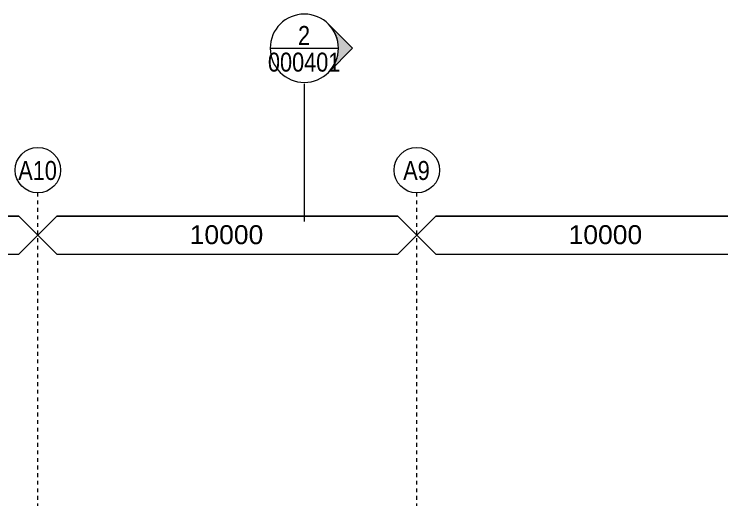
# Model space of a CAD drawing. Header units: metres. Extents: x 902 to 1205, y -4 to 36.
# Drawn here: x 932.62 to 951.3, y 18.04 to 30.86 of the extents above; entities that cross this region are included whole.
import ezdxf

# ---------------------------------------------------------------- set-up
doc = ezdxf.new("R2010")
doc.units = ezdxf.units.M
doc.linetypes.add('Grid Line', pattern=[0.021, 0.012, -0.003, 0.003, -0.003])
for name, color, linetype, lineweight in [('A-ANNO-NOTE', 131, 'Continuous', 5), ('A-DETL-GENF', 92, 'Continuous', 5), ('G-ANNO-SYMB', 111, 'Continuous', 5), ('S-GRID', 1, 'Continuous', 5), ('S-GRID-IDEN', 1, 'Continuous', 5)]:
    doc.layers.add(name, color=color, linetype=linetype, lineweight=lineweight)
doc.styles.add('Arial', font='arial.ttf', dxfattribs={"height": 0.5})
doc.styles.add('Arial Narrow', font='ARIALN.TTF', dxfattribs={"height": 0.5})

# ---------------------------------------------------------------- blocks, each defined once
blk = doc.blocks.new('Dimension - Grids _2D_ - 1-200-1063965-North - Grids A')
at = {"layer": 'A-DETL-GENF'}
for p, q in [((913.751, 25.527), (913.251, 25.027)), ((913.251, 25.027), (913.751, 25.527)), ((922.751, 25.527), (913.751, 25.527)), ((913.751, 25.527), (922.751, 25.527)), ((923.251, 25.027), (922.751, 25.527)), ((923.251, 25.027), (922.751, 25.527)), ((913.251, 25.027), (913.751, 24.527)), ((913.251, 25.027), (913.751, 24.527)), ((922.751, 24.527), (923.251, 25.027)), ((923.251, 25.027), (922.751, 24.527)), ((913.751, 24.527), (922.751, 24.527)), ((913.751, 24.527), (922.751, 24.527))]:
    blk.add_line(p, q, dxfattribs=at)
blk = doc.blocks.new('Section - Black 2-3055132-North - Grids A')
at = {"layer": 'G-ANNO-SYMB'}
h = blk.add_hatch(color=256, dxfattribs=at)
edge = h.paths.add_edge_path()
edge.add_line((940.919, 30.595), (941.555, 29.959))
edge.add_line((941.555, 29.959), (940.919, 29.322))
edge.add_arc((940.282, 29.959), 0.9, 315, 405)
for p, q in [((941.555, 29.959), (940.919, 30.595)), ((941.555, 29.959), (940.919, 30.595)), ((941.555, 29.959), (940.919, 29.322)), ((940.919, 29.322), (941.555, 29.959))]:
    blk.add_line(p, q, dxfattribs=at)
for start, end in [(90, 270), (270, 90), (315, 45)]:
    blk.add_arc((940.282, 29.959), 0.9, start, end, dxfattribs=at)
blk = doc.blocks.new('Grid - A1-3055139-North - Grids A')
at = {"layer": 'S-GRID-IDEN'}
blk.add_circle((1014.851, 26.743), 0.6, dxfattribs=at)

msp = doc.modelspace()

# ---------------------------------------------------------------- linework, layer by layer
at = {"layer": 'G-ANNO-SYMB'}
for p, q in [((939.382, 29.959), (941.182, 29.959)), ((940.282, 29.019), (940.282, 25.387))]:
    msp.add_line(p, q, dxfattribs=at)
at = {"layer": 'S-GRID', "linetype": 'Grid Line'}
for p, q in [((933.251, 1.046), (933.251, 26.143)), ((943.251, 1.046), (943.251, 26.143))]:
    msp.add_line(p, q, dxfattribs=at)

# ---------------------------------------------------------------- block references
at = {"layer": 'A-DETL-GENF'}
for p in [(10, 0), (20, 0), (30, 0)]:
    msp.add_blockref('Dimension - Grids _2D_ - 1-200-1063965-North - Grids A', p, dxfattribs=at)
at = {"layer": 'G-ANNO-SYMB'}
msp.add_blockref('Section - Black 2-3055132-North - Grids A', (0, 0), dxfattribs=at)
at = {"layer": 'S-GRID-IDEN'}
for p in [(-81.6, 0), (-71.6, 0)]:
    msp.add_blockref('Grid - A1-3055139-North - Grids A', p, dxfattribs=at)

# ---------------------------------------------------------------- texts
at = {"layer": 'A-ANNO-NOTE', "char_height": 0.5, "width": 2.32489, "attachment_point": 1, "style": 'Arial'}
for insert in [(937.257, 25.29), (947.257, 25.29)]:
    msp.add_mtext('10000', dxfattribs=dict(at, insert=insert))
at = {"layer": 'G-ANNO-SYMB', "char_height": 0.5, "attachment_point": 1, "style": 'Arial Narrow'}
for s, insert, width in [('2', (940.116, 30.546), 0.38481), ('000401', (939.322, 29.843), 2.30886)]:
    msp.add_mtext(s, dxfattribs=dict(at, insert=insert, width=width))
at = {"layer": 'S-GRID-IDEN', "char_height": 0.5, "attachment_point": 1, "style": 'Arial Narrow'}
for s, insert, width in [('A10', (932.733, 26.984), 1.2346), ('A9', (942.892, 26.984), 0.84979)]:
    msp.add_mtext(s, dxfattribs=dict(at, insert=insert, width=width))

doc.saveas('drawing.dxf')
